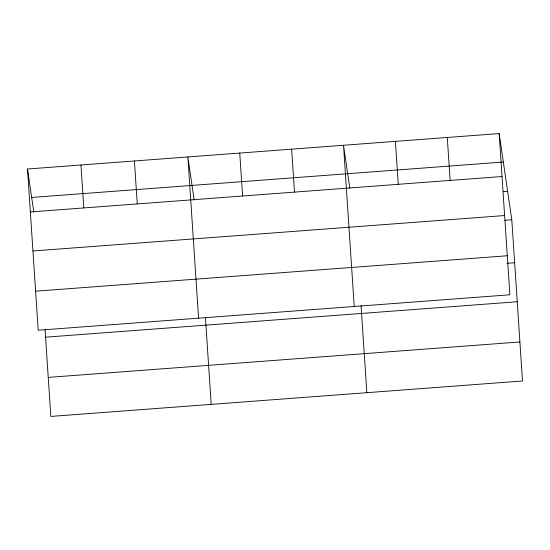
<?xml version="1.0" encoding="UTF-8"?>
<svg xmlns="http://www.w3.org/2000/svg" width="550" height="550" viewBox="0 0 550 550"><rect width="100%" height="100%" fill="white"/><g stroke="black" fill="none" stroke-linecap="round" stroke-linejoin="round"><path stroke-width="0.82" d="M499.173 133.574L509.877 294.793L38.211 330.22L27.5 169.008L499.173 133.574L511.789 219.78L522.5 380.992L50.827 416.426L45.059 329.546M31.666 197.457L503.332 162.023M30.353 211.956L502.026 176.522M503.374 191.654L507.629 191.331M32.945 250.979L504.618 215.552M504.989 220.289L511.789 219.78M35.612 291.191L507.286 255.764M506.99 263.299L514.642 262.721M45.568 337.184L517.234 301.751M48.235 377.396L519.908 341.962M349.827 188.368L343.516 145.269L354.228 306.481M194.178 200.062L187.866 156.963L198.577 318.175M27.5 169.008L33.811 212.107M447.288 137.472L450.141 180.421M395.402 141.371L398.255 184.319M361.075 305.807L366.85 392.686M291.637 149.167L294.491 192.115M239.752 153.065L242.605 196.006M205.425 317.501L211.2 404.374M134.413 160.978L137.266 203.919M80.953 164.993L83.806 207.934"/></g></svg>
